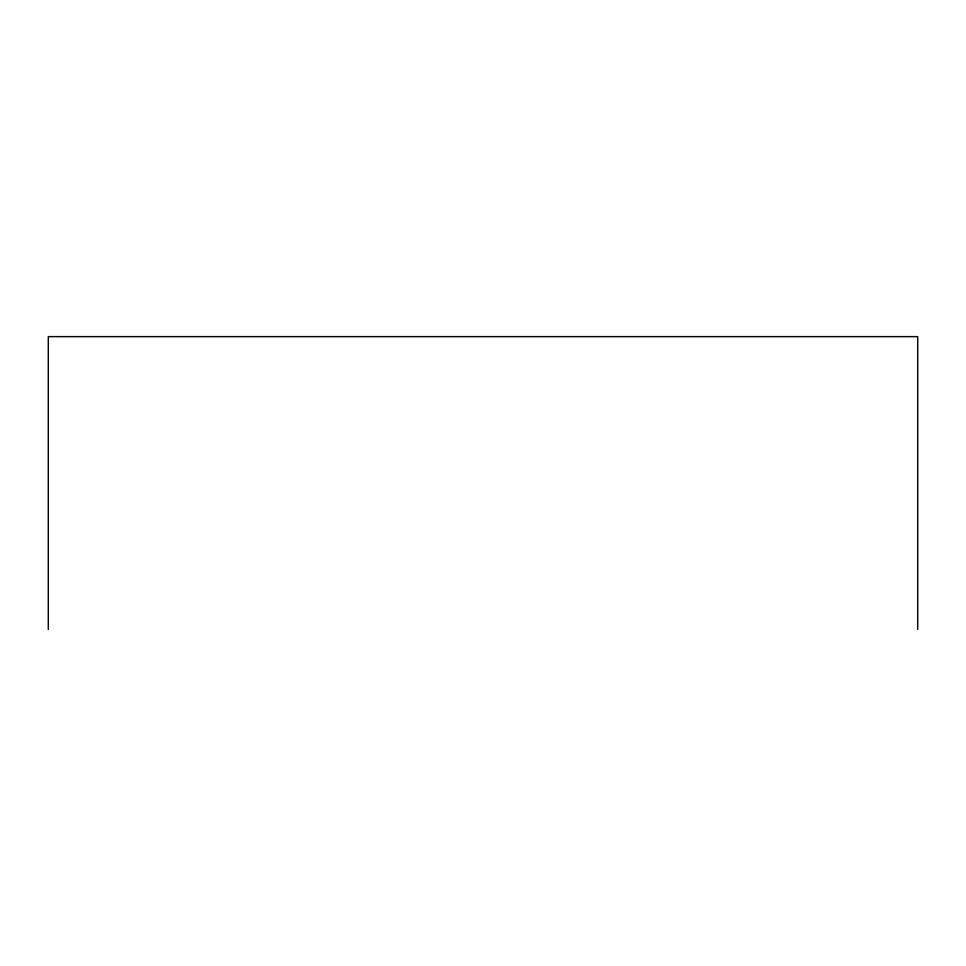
<?xml version="1.0" encoding="UTF-8"?>
<svg xmlns="http://www.w3.org/2000/svg" width="966" height="966" viewBox="0 0 966 966"><rect width="100%" height="100%" fill="white"/><g stroke="black" fill="none" stroke-linecap="round" stroke-linejoin="round"><path stroke-width="1.45" d="M917.7 629.373L917.7 336.627L48.3 336.627L48.3 629.373"/></g></svg>
